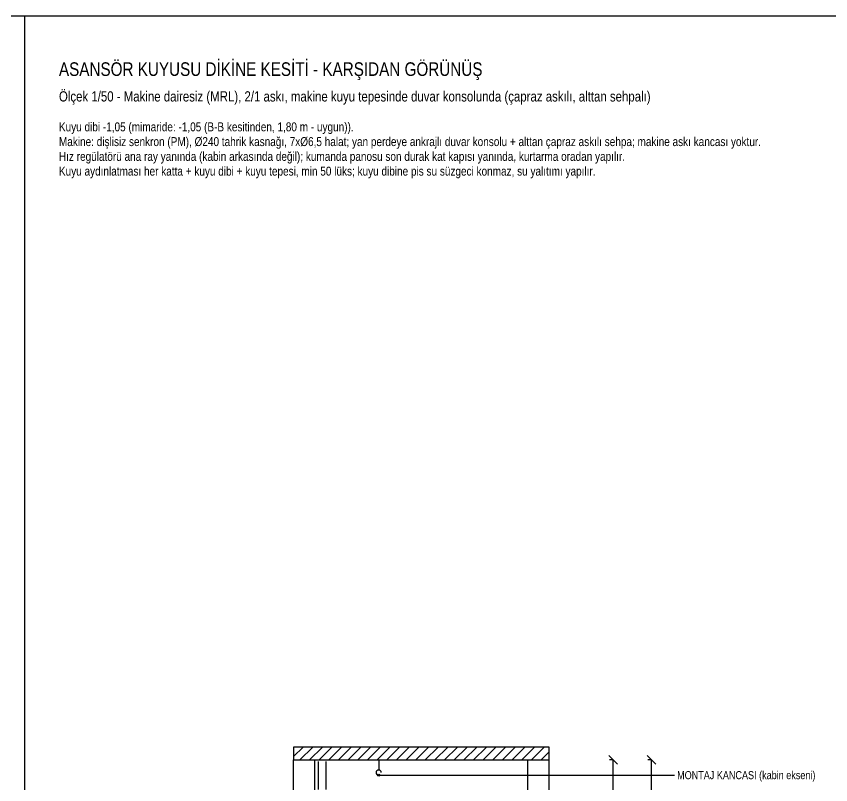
# Model space of a CAD drawing. Header units: centimetres. Extents: x 0 to 13208, y -30 to 2970.
# Drawn here: x 9954 to 10909, y 2068 to 2970 of the extents above; entities that cross this region are included whole.
import ezdxf
from ezdxf.enums import TextEntityAlignment as Align

# ---------------------------------------------------------------- set-up
doc = ezdxf.new("R2010")
doc.units = ezdxf.units.CM
for name, color, linetype in [('SCOTT-BASLIK', 5, 'CONTINUOUS'), ('SCOTT-CERCEVE', 7, 'CONTINUOUS'), ('SCOTT-DUVAR', 7, 'CONTINUOUS'), ('SCOTT-MOTOR', 6, 'CONTINUOUS'), ('SCOTT-OLCU', 3, 'CONTINUOUS'), ('SCOTT-RAY', 1, 'CONTINUOUS'), ('SCOTT-TARAMA', 8, 'CONTINUOUS'), ('SCOTT-YAZI', 4, 'CONTINUOUS')]:
    doc.layers.add(name, color=color, linetype=linetype)
doc.styles.get("Standard").update_dxf_attribs({"font": 'arial.ttf', "width": 0.8})

msp = doc.modelspace()

# ---------------------------------------------------------------- linework, layer by layer
at = {"layer": 'SCOTT-CERCEVE'}
msp.add_line((9963.9, 0), (9963.9, 2970), dxfattribs=at)
for points in [[(0, 0), (13207.89, 0), (13207.89, 2970), (0, 2970)], [(100, 0), (13182.89, 0), (13182.89, 2970), (100, 2970)]]:
    msp.add_lwpolyline(points, close=True, dxfattribs=at)
at = {"layer": 'SCOTT-DUVAR'}
for p, q in [((10278.94, 897.5), (10278.94, 2097.5)), ((10303.94, 897.5), (10303.94, 2097.5)), ((10553.94, 897.5), (10553.94, 2097.5)), ((10578.94, 897.5), (10578.94, 2097.5))]:
    msp.add_line(p, q, dxfattribs=at)
msp.add_lwpolyline([(10278.94, 2097.5), (10578.94, 2097.5), (10578.94, 2112.5), (10278.94, 2112.5)], close=True, dxfattribs=at)
at = {"layer": 'SCOTT-MOTOR'}
msp.add_line((10378.94, 2097.5), (10378.94, 2085.5), dxfattribs=at)
msp.add_arc((10378.94, 2082.5), 3, 0, 270, dxfattribs=at)
at = {"layer": 'SCOTT-OLCU'}
for p, q in [((10658.89, 2092.55), (10648.99, 2102.45)), ((10703.89, 2092.55), (10693.99, 2102.45)), ((10653.94, 2097.5), (10649.54, 2097.5)), ((10653.94, 1677.5), (10653.94, 2097.5)), ((10698.94, 2097.5), (10694.54, 2097.5)), ((10698.94, 897.5), (10698.94, 2097.5))]:
    msp.add_line(p, q, dxfattribs=at)
at = {"layer": 'SCOTT-RAY'}
for p, q in [((10308.54, 2062.5), (10308.54, 2095.5)), ((10317.44, 2062.5), (10317.44, 2095.5))]:
    msp.add_line(p, q, dxfattribs=at)
at = {"layer": 'SCOTT-TARAMA'}
for p, q in [((10278.94, 2101.19), (10290.25, 2112.5)), ((10286.57, 2097.5), (10301.57, 2112.5)), ((10297.88, 2097.5), (10312.88, 2112.5)), ((10309.19, 2097.5), (10324.19, 2112.5)), ((10320.51, 2097.5), (10335.51, 2112.5)), ((10331.82, 2097.5), (10346.82, 2112.5)), ((10343.13, 2097.5), (10358.13, 2112.5)), ((10354.45, 2097.5), (10369.45, 2112.5)), ((10365.76, 2097.5), (10380.76, 2112.5)), ((10377.08, 2097.5), (10392.08, 2112.5)), ((10388.39, 2097.5), (10403.39, 2112.5)), ((10399.7, 2097.5), (10414.7, 2112.5)), ((10411.02, 2097.5), (10426.02, 2112.5)), ((10422.33, 2097.5), (10437.33, 2112.5)), ((10433.64, 2097.5), (10448.64, 2112.5)), ((10444.96, 2097.5), (10459.96, 2112.5)), ((10456.27, 2097.5), (10471.27, 2112.5)), ((10467.58, 2097.5), (10482.58, 2112.5)), ((10478.9, 2097.5), (10493.9, 2112.5)), ((10490.21, 2097.5), (10505.21, 2112.5)), ((10501.53, 2097.5), (10516.53, 2112.5)), ((10512.84, 2097.5), (10527.84, 2112.5)), ((10524.15, 2097.5), (10539.15, 2112.5)), ((10535.47, 2097.5), (10550.47, 2112.5)), ((10546.78, 2097.5), (10561.78, 2112.5)), ((10558.09, 2097.5), (10573.09, 2112.5)), ((10569.41, 2097.5), (10578.94, 2107.03))]:
    msp.add_line(p, q, dxfattribs=at)
at = {"layer": 'SCOTT-YAZI'}
msp.add_line((10378.94, 2079.5), (10725.94, 2079.5), dxfattribs=at)
msp.add_circle((10378.94, 2079.5), 1.2, dxfattribs=at)

# ---------------------------------------------------------------- texts
at = {"layer": 'SCOTT-BASLIK', "width": 0.8}
for s, height, p in [('ASANSÖR KUYUSU DİKİNE KESİTİ - KARŞIDAN GÖRÜNÜŞ', 16, (10003.94, 2900)), ('Ölçek 1/50 - Makine dairesiz (MRL), 2/1 askı, makine kuyu tepesinde duvar konsolunda (çapraz askılı, alttan sehpalı)', 12, (10003.94, 2870))]:
    msp.add_text(s, height=height, dxfattribs=at).set_placement(p)
at = {"layer": 'SCOTT-YAZI', "width": 0.8}
for s, p in [('Kuyu dibi -1,05 (mimaride: -1,05 (B-B kesitinden, 1,80 m - uygun)).', (10003.94, 2835)), ('Makine: dişlisiz senkron (PM), %%c240 tahrik kasnağı, 7x%%c6,5 halat; yan perdeye ankrajlı duvar konsolu + alttan çapraz askılı sehpa; makine askı kancası yoktur.', (10003.94, 2817.68)), ('Hız regülatörü ana ray yanında (kabin arkasında değil); kumanda panosu son durak kat kapısı yanında, kurtarma oradan yapılır.', (10003.94, 2800.35)), ('Kuyu aydınlatması her katta + kuyu dibi + kuyu tepesi, min 50 lüks; kuyu dibine pis su süzgeci konmaz, su yalıtımı yapılır.', (10003.94, 2783.03))]:
    msp.add_text(s, height=10.5, dxfattribs=at).set_placement(p)
msp.add_text('MONTAJ KANCASI (kabin ekseni)', height=9.5, dxfattribs=at).set_placement((10728.94, 2079.5), align=Align.MIDDLE_LEFT)

doc.saveas('drawing.dxf')
